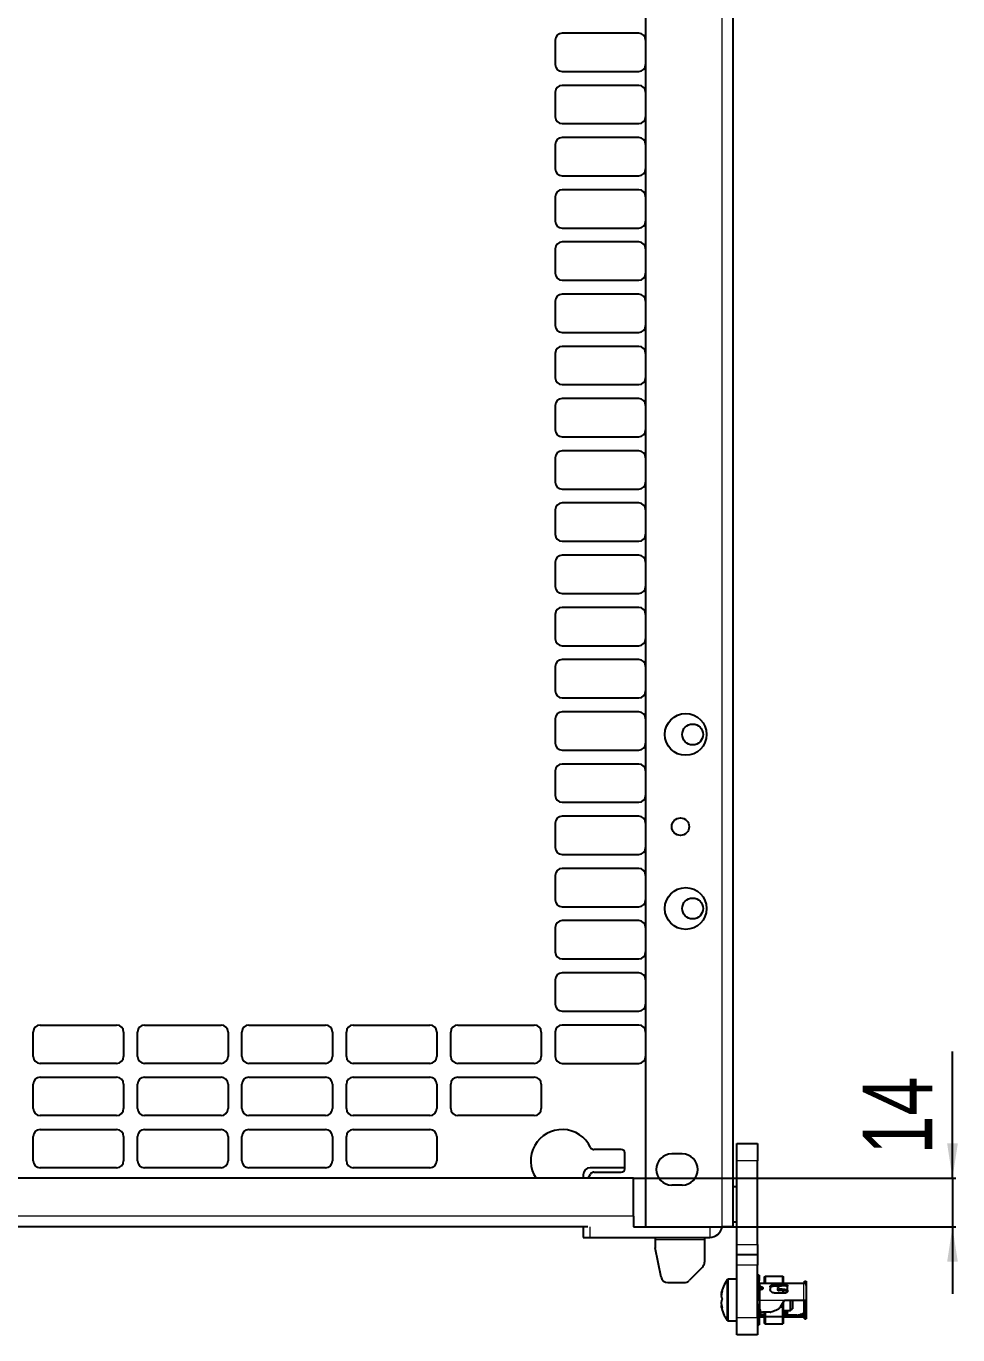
# Model space of a CAD drawing. Header units: millimetres. Extents: x -408 to 642, y 148 to 1992.
# Drawn here: x 374.7 to 642.4, y 342.1 to 718.1 of the extents above; entities that cross this region are included whole.
import ezdxf

# ---------------------------------------------------------------- set-up
doc = ezdxf.new("R2010")
doc.units = ezdxf.units.MM
doc.layers.add('FORMAT', color=7, linetype='Continuous')
doc.styles.add('SLDTEXTSTYLE0', font='TXT', dxfattribs={"width": 0.75})
doc.dimstyles.new('SLDDIMSTYLE1', dxfattribs={"dimtxt": 20, "dimasz": 10, "dimexe": 0, "dimexo": 0.0625, "dimgap": 5, "dimtad": 2, "dimdec": 1, "dimrnd": 1e-09, "dimzin": 12, "dimdsep": 46, "dimtxsty": 'SLDTEXTSTYLE0', "dimsah": 1, "dimcen": 0.09, "dimadec": 0, "dimazin": 3, "dimtfac": 1, "dimtmove": 0, "dimatfit": 0, "dimfxl": 0, "dimfrac": 2, "dimtolj": 1, "dimtzin": 12, "dimarcsym": 0})

# ---------------------------------------------------------------- blocks, each defined once
blk = doc.blocks.new('_D_8')
at = {"layer": 'FORMAT'}
for p, q in [((640.85, 387.04), (640.85, 423.45)), ((549.21, 387.04), (641.85, 387.04)), ((640.85, 387.04), (640.85, 373.04)), ((549.21, 373.04), (641.85, 373.04)), ((640.85, 373.04), (640.85, 353.81))]:
    blk.add_line(p, q, dxfattribs=at)
for points in [[(640.85, 387.04), (642.39, 397.04), (639.32, 397.04)], [(640.85, 373.04), (639.32, 363.04), (642.39, 363.04)]]:
    blk.add_solid(points, dxfattribs=at)
at = {"layer": 'FORMAT', "insert": (615.07, 393.89), "char_height": 20, "attachment_point": 1, "rotation": 90, "style": 'SLDTEXTSTYLE0'}
blk.add_mtext('14', dxfattribs=at)

msp = doc.modelspace()

# ---------------------------------------------------------------- linework, layer by layer
at = {"color": 7, "linetype": 'Continuous', "lineweight": 25}
for p, q in [((577.7, 1856.05), (577.7, 373.05)), ((552.7, 1826.85), (552.7, 373.05)), ((550.7, 716.05), (528.7, 716.05)), ((526.7, 714.05), (526.7, 707.05)), ((528.7, 705.05), (550.7, 705.05)), ((550.7, 701.05), (528.7, 701.05)), ((526.7, 699.05), (526.7, 692.05)), ((528.7, 690.05), (550.7, 690.05)), ((550.7, 686.05), (528.7, 686.05)), ((526.7, 684.05), (526.7, 677.05)), ((528.7, 675.05), (550.7, 675.05)), ((550.7, 671.05), (528.7, 671.05)), ((526.7, 669.05), (526.7, 662.05)), ((528.7, 660.05), (550.7, 660.05)), ((550.7, 656.05), (528.7, 656.05)), ((526.7, 654.05), (526.7, 647.05)), ((528.7, 645.05), (550.7, 645.05)), ((550.7, 641.05), (528.7, 641.05)), ((526.7, 639.05), (526.7, 632.05)), ((528.7, 630.05), (550.7, 630.05)), ((550.7, 626.05), (528.7, 626.05)), ((526.7, 624.05), (526.7, 617.05)), ((528.7, 615.05), (550.7, 615.05)), ((550.7, 611.05), (528.7, 611.05)), ((526.7, 609.05), (526.7, 602.05)), ((528.7, 600.05), (550.7, 600.05)), ((550.7, 596.05), (528.7, 596.05)), ((526.7, 594.05), (526.7, 587.05)), ((528.7, 585.05), (550.7, 585.05)), ((526.7, 579.05), (526.7, 572.05)), ((550.7, 581.05), (528.7, 581.05)), ((528.7, 570.05), (550.7, 570.05)), ((526.7, 564.05), (526.7, 557.05)), ((550.7, 566.05), (528.7, 566.05)), ((528.7, 555.05), (550.7, 555.05)), ((526.7, 549.05), (526.7, 542.05)), ((550.7, 551.05), (528.7, 551.05)), ((528.7, 540.05), (550.7, 540.05)), ((526.7, 534.05), (526.7, 527.05)), ((550.7, 536.05), (528.7, 536.05)), ((528.7, 525.05), (550.7, 525.05)), ((526.7, 519.05), (526.7, 512.05)), ((550.7, 521.05), (528.7, 521.05)), ((528.7, 510.05), (550.7, 510.05)), ((526.7, 504.05), (526.7, 497.05)), ((550.7, 506.05), (528.7, 506.05)), ((528.7, 495.05), (550.7, 495.05)), ((526.7, 489.05), (526.7, 482.05)), ((550.7, 491.05), (528.7, 491.05)), ((528.7, 480.05), (550.7, 480.05)), ((526.7, 474.05), (526.7, 467.05)), ((550.7, 476.05), (528.7, 476.05)), ((528.7, 465.05), (550.7, 465.05)), ((526.7, 459.05), (526.7, 452.05)), ((550.7, 461.05), (528.7, 461.05)), ((528.7, 450.05), (550.7, 450.05)), ((526.7, 444.05), (526.7, 437.05)), ((550.7, 446.05), (528.7, 446.05)), ((528.7, 435.05), (550.7, 435.05)), ((376.7, 422.05), (376.7, 429.05)), ((378.7, 431.05), (400.7, 431.05)), ((402.7, 429.05), (402.7, 422.05)), ((406.7, 422.05), (406.7, 429.05)), ((408.7, 431.05), (430.7, 431.05)), ((432.7, 429.05), (432.7, 422.05)), ((436.7, 422.05), (436.7, 429.05)), ((438.7, 431.05), (460.7, 431.05)), ((462.7, 429.05), (462.7, 422.05)), ((466.7, 422.05), (466.7, 429.05)), ((468.7, 431.05), (490.7, 431.05)), ((492.7, 429.05), (492.7, 422.05)), ((496.7, 422.05), (496.7, 429.05)), ((498.7, 431.05), (520.7, 431.05)), ((522.7, 429.05), (522.7, 422.05)), ((526.7, 429.05), (526.7, 422.05)), ((550.7, 431.05), (528.7, 431.05)), ((400.7, 420.05), (378.7, 420.05)), ((430.7, 420.05), (408.7, 420.05)), ((460.7, 420.05), (438.7, 420.05)), ((490.7, 420.05), (468.7, 420.05)), ((520.7, 420.05), (498.7, 420.05)), ((528.7, 420.05), (550.7, 420.05)), ((376.7, 407.05), (376.7, 414.05)), ((378.7, 416.05), (400.7, 416.05)), ((402.7, 414.05), (402.7, 407.05)), ((406.7, 407.05), (406.7, 414.05)), ((408.7, 416.05), (430.7, 416.05)), ((432.7, 414.05), (432.7, 407.05)), ((436.7, 407.05), (436.7, 414.05)), ((438.7, 416.05), (460.7, 416.05)), ((462.7, 414.05), (462.7, 407.05)), ((466.7, 407.05), (466.7, 414.05)), ((468.7, 416.05), (490.7, 416.05)), ((492.7, 414.05), (492.7, 407.05)), ((496.7, 407.05), (496.7, 414.05)), ((498.7, 416.05), (520.7, 416.05)), ((522.7, 414.05), (522.7, 407.05)), ((400.7, 405.05), (378.7, 405.05)), ((430.7, 405.05), (408.7, 405.05)), ((460.7, 405.05), (438.7, 405.05)), ((490.7, 405.05), (468.7, 405.05)), ((520.7, 405.05), (498.7, 405.05)), ((376.7, 392.05), (376.7, 399.05)), ((378.7, 401.05), (400.7, 401.05)), ((402.7, 399.05), (402.7, 392.05)), ((406.7, 392.05), (406.7, 399.05)), ((408.7, 401.05), (430.7, 401.05)), ((432.7, 399.05), (432.7, 392.05)), ((436.7, 392.05), (436.7, 399.05)), ((438.7, 401.05), (460.7, 401.05)), ((462.7, 399.05), (462.7, 392.05)), ((466.7, 392.05), (466.7, 399.05)), ((468.7, 401.05), (490.7, 401.05)), ((492.7, 399.05), (492.7, 392.05)), ((545.7, 395.29), (537.76, 395.29)), ((578.85, 397.05), (584.85, 397.05)), ((578.85, 392.05), (578.85, 397.05)), ((584.85, 397.05), (584.85, 392.05)), ((546.7, 389.79), (546.7, 394.29)), ((563.2, 394.05), (560.2, 394.05)), ((578.85, 368.05), (578.85, 392.05)), ((584.85, 368.05), (584.85, 392.05)), ((400.7, 390.05), (378.7, 390.05)), ((430.7, 390.05), (408.7, 390.05)), ((460.7, 390.05), (438.7, 390.05)), ((490.7, 390.05), (468.7, 390.05)), ((534.75, 388.05), (534.75, 387.04)), ((536.19, 387.04), (536.85, 388.22)), ((546.7, 390.05), (536.75, 390.05)), ((537.76, 388.79), (545.7, 388.79)), ((549.2, 387.04), (320.2, 387.04)), ((549.2, 376.14), (549.2, 387.04)), ((563.2, 385.05), (560.2, 385.05)), ((578.85, 384.55), (577.7, 384.55)), ((549.2, 376.14), (549.2, 373.04)), ((536.13, 373.04), (332.78, 373.04)), ((534.75, 373.04), (534.75, 370.05)), ((549.2, 373.05), (552.7, 373.05)), ((552.7, 373.05), (574.6, 373.05)), ((577.7, 373.05), (574.6, 373.05)), ((577.7, 374.55), (578.85, 374.55)), ((534.75, 370.05), (536.75, 370.05)), ((536.75, 370.05), (571.1, 370.05)), ((555.45, 370.05), (555.45, 369.45)), ((555.45, 369.45), (555.45, 367.05)), ((569.6, 370.05), (569.6, 369.45)), ((569.6, 369.45), (569.6, 362.88)), ((557.13, 358.66), (555.45, 367.05)), ((578.85, 365.05), (578.85, 368.05)), ((584.85, 365.05), (578.85, 365.05)), ((578.85, 362.05), (578.85, 365.05)), ((584.85, 368.05), (584.85, 365.05)), ((584.85, 365.05), (584.85, 362.05)), ((569.02, 361.46), (565.19, 357.64)), ((578.85, 347.05), (578.85, 362.05)), ((584.85, 347.05), (584.85, 362.05)), ((578.85, 358.05), (576.53, 358.05)), ((585.35, 359.15), (584.85, 359.15)), ((584.85, 357.68), (585.35, 357.68)), ((585.35, 359.15), (585.35, 357.68)), ((585.35, 356.37), (585.35, 357.68)), ((586.85, 358.76), (587.05, 358.89)), ((586.85, 356.9), (586.85, 358.76)), ((587.05, 358.89), (587.05, 356.9)), ((587.05, 358.89), (592.14, 358.89)), ((592.14, 356.9), (592.14, 358.89)), ((592.14, 358.89), (592.25, 358.67)), ((592.25, 358.67), (592.25, 356.9)), ((598.35, 357.48), (598.85, 357.48)), ((598.35, 356.87), (598.35, 357.48)), ((598.85, 357.48), (598.85, 356.2)), ((559.09, 357.05), (563.78, 357.05)), ((574.43, 353.9), (574.46, 353.9)), ((584.85, 356.37), (585.35, 356.37)), ((585.35, 356.37), (585.35, 352.05)), ((585.65, 355.05), (585.4, 355.05)), ((585.55, 356.9), (596.15, 356.9)), ((585.8, 355.9), (585.55, 355.9)), ((585.8, 355.5), (585.55, 355.5)), ((585.8, 355), (585.55, 355)), ((585.65, 355), (585.65, 355.5)), ((586.35, 355.54), (586.35, 355.42)), ((588.45, 355.8), (588.45, 355.12)), ((589.65, 356.45), (592.95, 356.45)), ((591.37, 355.99), (589.65, 355.99)), ((589.65, 354.1), (592.95, 354.1)), ((590.53, 355.24), (590.53, 355.27)), ((590.57, 355.11), (590.8, 354.81)), ((592.14, 354.1), (592.14, 354.87)), ((592.25, 354.82), (592.25, 354.1)), ((593.45, 356.21), (593.45, 356)), ((593.45, 354.87), (593.45, 356)), ((593.45, 354.87), (593.45, 354.54)), ((596.15, 356.9), (598.15, 356.9)), ((598.85, 356.2), (598.85, 352.05)), ((585.35, 352.05), (584.85, 352.05)), ((584.85, 350.74), (585.35, 350.74)), ((585.35, 350.21), (584.85, 350.21)), ((585.35, 352.05), (585.55, 352.05)), ((585.35, 350.74), (585.35, 350.21)), ((585.35, 350.61), (585.55, 350.6)), ((585.35, 350.21), (585.35, 344.95)), ((585.55, 349.3), (585.55, 352.05)), ((591.4, 350.05), (592.55, 352.05)), ((591.4, 350.05), (592.14, 350.05)), ((592.14, 350.05), (592.14, 351.33)), ((592.14, 347.36), (592.14, 350.05)), ((592.25, 350.05), (592.14, 350.05)), ((592.25, 351.53), (592.25, 350.05)), ((592.25, 350.05), (592.25, 347.38)), ((592.55, 352.05), (598.15, 352.05)), ((594.35, 349.05), (594.35, 352.05)), ((594.85, 352.05), (594.85, 349.55)), ((598.15, 352.05), (598.85, 352.05)), ((598.35, 351.92), (598.35, 352.05)), ((598.35, 351.92), (598.85, 351.92)), ((598.35, 350.23), (598.35, 351.92)), ((598.35, 350.23), (598.85, 350.23)), ((598.35, 346.62), (598.35, 350.23)), ((598.85, 352.05), (598.85, 351.92)), ((598.85, 351.92), (598.85, 350.23)), ((598.85, 350.23), (598.85, 346.62)), ((576.53, 346.05), (578.85, 346.05)), ((578.85, 342.05), (578.85, 347.05)), ((584.85, 347.05), (584.85, 342.05)), ((585.35, 349.05), (585.6, 349.05)), ((585.65, 348.6), (585.55, 348.6)), ((586.85, 347.7), (585.55, 347.7)), ((585.55, 347.2), (586.85, 347.2)), ((585.65, 347.9), (585.65, 348.93)), ((585.65, 347.9), (586.85, 347.9)), ((588.45, 348.55), (586.3, 348.55)), ((586.85, 347.37), (586.85, 348.55)), ((587.05, 347.36), (586.85, 347.37)), ((586.85, 345.34), (586.85, 347.37)), ((587.05, 348.55), (587.05, 347.36)), ((587.05, 347.36), (592.14, 347.36)), ((587.05, 347.36), (587.05, 345.21)), ((592.25, 347.38), (592.14, 347.36)), ((592.14, 345.21), (592.14, 347.36)), ((592.25, 349.05), (594.35, 349.05)), ((593.45, 348.51), (592.25, 348.39)), ((592.95, 348.11), (592.25, 348.11)), ((596.15, 347.7), (592.25, 347.7)), ((592.25, 347.38), (592.25, 345.43)), ((592.25, 347.2), (596.15, 347.2)), ((593.45, 348.51), (593.45, 349.05)), ((593.45, 348.35), (593.45, 348.51)), ((594.35, 349.05), (594.85, 349.55)), ((596.15, 347.7), (596.15, 347.2)), ((596.15, 347.2), (598.15, 347.2)), ((597.65, 348.11), (597.65, 347.66)), ((598.15, 348.11), (597.65, 348.11)), ((597.65, 347.66), (598.15, 347.66)), ((598.15, 347.66), (598.15, 348.11)), ((598.35, 346.62), (598.85, 346.62)), ((584.85, 344.95), (585.35, 344.95)), ((587.05, 345.21), (586.85, 345.34)), ((587.05, 345.21), (592.14, 345.21)), ((592.25, 345.43), (592.14, 345.21)), ((584.85, 342.05), (578.85, 342.05))]:
    msp.add_line(p, q, dxfattribs=at)
at = {"color": 8, "linetype": 'Continuous', "lineweight": 18}
for p, q in [((574.6, 1826.85), (574.6, 373.05)), ((584.85, 392.05), (578.85, 392.05)), ((549.2, 376.14), (320.2, 376.14)), ((536.75, 370.05), (536.75, 373.04)), ((571.1, 373.05), (571.1, 370.05)), ((555.45, 369.45), (569.6, 369.45)), ((578.85, 368.05), (584.85, 368.05)), ((584.85, 362.05), (578.85, 362.05)), ((576.09, 346.28), (576.09, 357.82)), ((576.53, 346.05), (576.53, 358.05)), ((585.55, 356.9), (585.55, 355.9)), ((585.55, 355), (585.55, 352.05)), ((585.8, 355.5), (585.8, 355.9)), ((589.65, 356.45), (589.65, 355.99)), ((592.95, 355.99), (592.95, 356.45)), ((598.15, 352.05), (598.15, 356.9)), ((585.55, 352.05), (592.55, 352.05)), ((598.15, 348.31), (598.15, 352.05)), ((578.85, 347.05), (584.85, 347.05)), ((585.55, 348.6), (585.55, 347.7))]:
    msp.add_line(p, q, dxfattribs=at)
at = {"color": 7, "linetype": 'Continuous', "lineweight": 25, "flags": 128}
for points in [[(585.35, 355.52), (585.42, 355.51), (585.55, 355.5)], [(585.35, 355.12), (585.36, 355.1), (585.37, 355.08), (585.39, 355.06), (585.41, 355.04), (585.44, 355.02), (585.48, 355.01), (585.51, 355.01), (585.55, 355)], [(585.65, 355.17), (585.61, 355.09), (585.6, 355.05)], [(585.35, 348.58), (585.42, 348.59), (585.55, 348.6)], [(585.35, 347.67), (585.42, 347.69), (585.55, 347.7)], [(598.15, 347.2), (598.29, 347.21), (598.35, 347.23)]]:
    msp.add_lwpolyline(points, dxfattribs=at)
at = {"color": 7, "linetype": 'Continuous', "lineweight": 25}
for centre, radius in [((564.2, 514.55), 6), ((566.2, 514.55), 3), ((562.7, 488.05), 2.5), ((564.2, 464.55), 6), ((566.2, 464.55), 3)]:
    msp.add_circle(centre, radius, dxfattribs=at)
for centre, radius, start, end in [((528.7, 714.05), 2, 90, 180), ((550.7, 714.05), 2, 0, 90), ((528.7, 707.05), 2, 180, 270), ((550.7, 707.05), 2, 270, 0), ((528.7, 699.05), 2, 90, 180), ((550.7, 699.05), 2, 0, 90), ((528.7, 692.05), 2, 180, 270), ((550.7, 692.05), 2, 270, 0), ((528.7, 684.05), 2, 90, 180), ((550.7, 684.05), 2, 0, 90), ((528.7, 677.05), 2, 180, 270), ((550.7, 677.05), 2, 270, 0), ((528.7, 669.05), 2, 90, 180), ((550.7, 669.05), 2, 0, 90), ((528.7, 662.05), 2, 180, 270), ((550.7, 662.05), 2, 270, 0), ((528.7, 654.05), 2, 90, 180), ((550.7, 654.05), 2, 0, 90), ((528.7, 647.05), 2, 180, 270), ((550.7, 647.05), 2, 270, 0), ((528.7, 639.05), 2, 90, 180), ((550.7, 639.05), 2, 0, 90), ((528.7, 632.05), 2, 180, 270), ((550.7, 632.05), 2, 270, 0), ((528.7, 624.05), 2, 90, 180), ((550.7, 624.05), 2, 0, 90), ((528.7, 617.05), 2, 180, 270), ((550.7, 617.05), 2, 270, 0), ((528.7, 609.05), 2, 90, 180), ((550.7, 609.05), 2, 0, 90), ((528.7, 602.05), 2, 180, 270), ((550.7, 602.05), 2, 270, 0), ((528.7, 594.05), 2, 90, 180), ((550.7, 594.05), 2, 0, 90), ((528.7, 587.05), 2, 180, 270), ((550.7, 587.05), 2, 270, 0), ((528.7, 579.05), 2, 90, 180), ((550.7, 579.05), 2, 0, 90), ((528.7, 572.05), 2, 180, 270), ((550.7, 572.05), 2, 270, 0), ((528.7, 564.05), 2, 90, 180), ((550.7, 564.05), 2, 0, 90), ((528.7, 557.05), 2, 180, 270), ((550.7, 557.05), 2, 270, 0), ((528.7, 549.05), 2, 90, 180), ((550.7, 549.05), 2, 0, 90), ((528.7, 542.05), 2, 180, 270), ((550.7, 542.05), 2, 270, 0), ((528.7, 534.05), 2, 90, 180), ((550.7, 534.05), 2, 0, 90), ((528.7, 527.05), 2, 180, 270), ((550.7, 527.05), 2, 270, 0), ((528.7, 519.05), 2, 90, 180), ((550.7, 519.05), 2, 0, 90), ((528.7, 512.05), 2, 180, 270), ((550.7, 512.05), 2, 270, 0), ((528.7, 504.05), 2, 90, 180), ((550.7, 504.05), 2, 0, 90), ((528.7, 497.05), 2, 180, 270), ((550.7, 497.05), 2, 270, 0), ((528.7, 489.05), 2, 90, 180), ((550.7, 489.05), 2, 0, 90), ((528.7, 482.05), 2, 180, 270), ((550.7, 482.05), 2, 270, 0), ((528.7, 474.05), 2, 90, 180), ((550.7, 474.05), 2, 0, 90), ((528.7, 467.05), 2, 180, 270), ((550.7, 467.05), 2, 270, 0), ((528.7, 459.05), 2, 90, 180), ((550.7, 459.05), 2, 0, 90), ((528.7, 452.05), 2, 180, 270), ((550.7, 452.05), 2, 270, 0), ((528.7, 444.05), 2, 90, 180), ((550.7, 444.05), 2, 0, 90), ((528.7, 437.05), 2, 180, 270), ((550.7, 437.05), 2, 270, 0), ((378.7, 429.05), 2, 90, 180), ((400.7, 429.05), 2, 0, 90), ((408.7, 429.05), 2, 90, 180), ((430.7, 429.05), 2, 0, 90), ((438.7, 429.05), 2, 90, 180), ((460.7, 429.05), 2, 0, 90), ((468.7, 429.05), 2, 90, 180), ((490.7, 429.05), 2, 0, 90), ((498.7, 429.05), 2, 90, 180), ((520.7, 429.05), 2, 0, 90), ((528.7, 429.05), 2, 90, 180), ((550.7, 429.05), 2, 0, 90), ((378.7, 422.05), 2, 180, 270), ((400.7, 422.05), 2, 270, 0), ((408.7, 422.05), 2, 180, 270), ((430.7, 422.05), 2, 270, 0), ((438.7, 422.05), 2, 180, 270), ((460.7, 422.05), 2, 270, 0), ((468.7, 422.05), 2, 180, 270), ((490.7, 422.05), 2, 270, 0), ((498.7, 422.05), 2, 180, 270), ((520.7, 422.05), 2, 270, 0), ((528.7, 422.05), 2, 180, 270), ((550.7, 422.05), 2, 270, 0), ((378.7, 414.05), 2, 90, 180), ((400.7, 414.05), 2, 0, 90), ((408.7, 414.05), 2, 90, 180), ((430.7, 414.05), 2, 0, 90), ((438.7, 414.05), 2, 90, 180), ((460.7, 414.05), 2, 0, 90), ((468.7, 414.05), 2, 90, 180), ((490.7, 414.05), 2, 0, 90), ((498.7, 414.05), 2, 90, 180), ((520.7, 414.05), 2, 0, 90), ((378.7, 407.05), 2, 180, 270), ((400.7, 407.05), 2, 270, 0), ((408.7, 407.05), 2, 180, 270), ((430.7, 407.05), 2, 270, 0), ((438.7, 407.05), 2, 180, 270), ((460.7, 407.05), 2, 270, 0), ((468.7, 407.05), 2, 180, 270), ((490.7, 407.05), 2, 270, 0), ((498.7, 407.05), 2, 180, 270), ((520.7, 407.05), 2, 270, 0), ((378.7, 399.05), 2, 90, 180), ((400.7, 399.05), 2, 0, 90), ((408.7, 399.05), 2, 90, 180), ((430.7, 399.05), 2, 0, 90), ((438.7, 399.05), 2, 90, 180), ((460.7, 399.05), 2, 0, 90), ((468.7, 399.05), 2, 90, 180), ((490.7, 399.05), 2, 0, 90), ((528.7, 392.04), 9, 25.1507, 213.749), ((537.76, 396.29), 1, 205.1507, 270), ((545.7, 394.29), 1, 0, 90), ((378.7, 392.05), 2, 180, 270), ((400.7, 392.05), 2, 270, 0), ((408.7, 392.05), 2, 180, 270), ((430.7, 392.05), 2, 270, 0), ((438.7, 392.05), 2, 180, 270), ((460.7, 392.05), 2, 270, 0), ((468.7, 392.05), 2, 180, 270), ((490.7, 392.05), 2, 270, 0), ((560.2, 389.55), 4.5, 90, 270), ((563.2, 389.55), 4.5, 270, 90), ((536.75, 388.05), 2, 90, 180), ((537.76, 387.79), 1, 90, 154.8493), ((545.7, 389.79), 1, 270, 0), ((571.1, 373.65), 3.6, 270, 350.4059), ((567.6, 362.88), 2, 315, 0), ((559.09, 359.05), 2, 191.3099, 270), ((563.78, 359.05), 2, 270, 315), ((584.25, 352.05), 10, 144.7485, 168.9879), ((576.53, 357.51), 0.54, 90, 144.7485), ((585.55, 357.1), 0.2, 180, 270), ((585.54, 356.08), 0.183, 187.3339, 275.8124), ((598.15, 356.2), 0.7, 360, 90), ((584.25, 352.05), 10, 191.0195, 215.2515), ((576.53, 346.59), 0.54, 215.2515, 270), ((585.45, 348.97), 0.0996, 125.5332, 176.0721), ((585.55, 347), 0.2, 90, 180), ((586.3, 349.3), 0.75, 180, 270), ((588.45, 349.3), 0.75, 270, 285.0484), ((598.15, 347.9), 0.2, 270, 0)]:
    msp.add_arc(centre, radius, start, end, dxfattribs=at)
for points, knots in [([(574.45, 353.93), (574.45, 353.88), (574.42, 353.74), (574.43, 353.6), (574.47, 353.59), (574.49, 353.58)], [0, 0, 0, 0, 0.182443, 0.534534, 1, 1, 1, 1]), ([(574.43, 353.91), (574.43, 353.92), (574.43, 353.94), (574.49, 354.18), (574.57, 354.42), (574.62, 354.57), (574.65, 354.62), (574.65, 354.62), (574.65, 354.62), (574.65, 354.6), (574.64, 354.56), (574.6, 354.37), (574.52, 354.01), (574.45, 353.56), (574.42, 353.17), (574.45, 352.82), (574.53, 352.65), (574.61, 352.51), (574.64, 352.45), (574.65, 352.41), (574.65, 352.38), (574.65, 352.35), (574.65, 352.31), (574.63, 352.24), (574.55, 352.03), (574.47, 351.79), (574.42, 351.39), (574.44, 350.89), (574.51, 350.46), (574.59, 350.13), (574.61, 350), (574.63, 349.92), (574.65, 349.86), (574.65, 349.82), (574.65, 349.8), (574.65, 349.8)], [0, 0, 0, 0, 0.038395, 0.101606, 0.171866, 0.187862, 0.204006, 0.207638, 0.210677, 0.21372, 0.218356, 0.231131, 0.28809, 0.360901, 0.404711, 0.448836, 0.549423, 0.579372, 0.5944, 0.600457, 0.603752, 0.607074, 0.610825, 0.617556, 0.643246, 0.744679, 0.792601, 0.841136, 0.935328, 0.958581, 0.973366, 0.983098, 0.992885, 0.996792, 1, 1, 1, 1]), ([(585.8, 355.9), (585.87, 355.89), (585.99, 355.89), (586.15, 355.83), (586.28, 355.74), (586.34, 355.64), (586.35, 355.57), (586.35, 355.54)], [0, 0, 0, 0, 0.214393, 0.428789, 0.643061, 0.856854, 1, 1, 1, 1]), ([(586.31, 355.28), (586.29, 355.31), (586.24, 355.38), (586.1, 355.45), (585.95, 355.5), (585.85, 355.5), (585.8, 355.5)], [0, 0, 0, 0, 0.252501, 0.531568, 0.811143, 1, 1, 1, 1]), ([(586.35, 355.42), (586.35, 355.38), (586.34, 355.29), (586.24, 355.16), (586.1, 355.06), (585.95, 355.01), (585.84, 355.01), (585.8, 355)], [0, 0, 0, 0, 0.214305, 0.42865, 0.642279, 0.856223, 1, 1, 1, 1]), ([(588.45, 355.8), (588.47, 355.89), (588.49, 356.05), (588.69, 356.24), (588.99, 356.37), (589.33, 356.44), (589.56, 356.44), (589.65, 356.45)], [0, 0, 0, 0, 0.212833, 0.42585, 0.635542, 0.846587, 1, 1, 1, 1]), ([(589.65, 355.99), (589.52, 355.99), (589.25, 355.98), (588.89, 355.89), (588.62, 355.73), (588.48, 355.54), (588.46, 355.39), (588.45, 355.33)], [0, 0, 0, 0, 0.212875, 0.425767, 0.637937, 0.847353, 1, 1, 1, 1]), ([(589.65, 354.1), (589.52, 354.11), (589.25, 354.14), (588.89, 354.32), (588.62, 354.59), (588.47, 354.87), (588.46, 355.05), (588.45, 355.12)], [0, 0, 0, 0, 0.213238, 0.42649, 0.63916, 0.849598, 1, 1, 1, 1]), ([(590.93, 355.78), (590.88, 355.76), (590.78, 355.7), (590.66, 355.59), (590.57, 355.46), (590.53, 355.35), (590.53, 355.29), (590.53, 355.27)], [0, 0, 0, 0, 0.225867, 0.451734, 0.677598, 0.903479, 1, 1, 1, 1]), ([(590.53, 355.24), (590.53, 355.21), (590.54, 355.13), (590.62, 355.05), (590.73, 355.02), (590.84, 355.02), (590.91, 355.04), (590.93, 355.05)], [0, 0, 0, 0, 0.225883, 0.451767, 0.67765, 0.903524, 1, 1, 1, 1]), ([(590.81, 354.81), (590.82, 354.8), (590.83, 354.78), (590.84, 354.77), (590.84, 354.77)], [0, 0, 0, 0, 0.872289, 1, 1, 1, 1]), ([(591.18, 354.74), (591.13, 354.73), (591.03, 354.71), (590.92, 354.72), (590.87, 354.75), (590.84, 354.77)], [0, 0, 0, 0, 0.369126, 0.738256, 1, 1, 1, 1]), ([(593.45, 356), (592.95, 356.06), (592.28, 356.15), (591.39, 356.04), (591.08, 355.87), (590.93, 355.78)], [0, 0, 0, 0, 0.5876932, 0.7908183, 1, 1, 1, 1]), ([(593.45, 354.87), (592.95, 354.98), (592.28, 355.12), (591.39, 355.23), (591.08, 355.11), (590.93, 355.05)], [0, 0, 0, 0, 0.587693, 0.790818, 1, 1, 1, 1]), ([(593.45, 354.58), (593.02, 354.67), (592.43, 354.81), (591.62, 354.92), (591.33, 354.8), (591.18, 354.74)], [0, 0, 0, 0, 0.56666, 0.780905, 1, 1, 1, 1]), ([(592.95, 356.45), (593.01, 356.44), (593.12, 356.44), (593.27, 356.4), (593.39, 356.34), (593.45, 356.28), (593.45, 356.23), (593.45, 356.21)], [0, 0, 0, 0, 0.214445, 0.428893, 0.643239, 0.857188, 1, 1, 1, 1]), ([(593.45, 354.54), (593.45, 354.49), (593.44, 354.4), (593.35, 354.26), (593.23, 354.16), (593.08, 354.11), (592.99, 354.1), (592.95, 354.1)], [0, 0, 0, 0, 0.214373, 0.428779, 0.642592, 0.856666, 1, 1, 1, 1]), ([(574.46, 350.62), (574.45, 350.59), (574.42, 350.53), (574.43, 350.36), (574.45, 350.23), (574.46, 350.21)], [0, 0, 0, 0, 0.421205, 0.894326, 1, 1, 1, 1]), ([(574.65, 349.8), (574.65, 349.79), (574.65, 349.78), (574.64, 349.78), (574.6, 349.83), (574.52, 350), (574.45, 350.16), (574.42, 350.23), (574.43, 350.16), (574.44, 350.14)], [0, 0, 0, 0, 0.0148838, 0.0358172, 0.0938232, 0.3530997, 0.6615741, 0.8569358, 1, 1, 1, 1]), ([(585.35, 350.34), (585.35, 350.35), (585.36, 350.37), (585.37, 350.39), (585.41, 350.41), (585.48, 350.41), (585.53, 350.4), (585.55, 350.4)], [0, 0, 0, 0, 0.195302, 0.377541, 0.538909, 0.761383, 1, 1, 1, 1]), ([(591.4, 350.05), (591.23, 349.84), (590.88, 349.39), (589.9, 348.92), (589.13, 348.71), (588.65, 348.58)], [0, 0, 0, 0, 0.254027, 0.526591, 1, 1, 1, 1]), ([(585.35, 349.28), (585.35, 349.29), (585.36, 349.31), (585.37, 349.33), (585.41, 349.36), (585.49, 349.37), (585.54, 349.38), (585.57, 349.39)], [0, 0, 0, 0, 0.187462, 0.362386, 0.517277, 0.750642, 1, 1, 1, 1]), ([(593.45, 348.35), (593.45, 348.32), (593.44, 348.26), (593.35, 348.19), (593.23, 348.14), (593.08, 348.11), (592.99, 348.11), (592.95, 348.11)], [0, 0, 0, 0, 0.214295, 0.42863, 0.64223, 0.856153, 1, 1, 1, 1]), ([(596.15, 347.7), (596.43, 347.73), (596.93, 347.77), (597.43, 348), (597.65, 348.11)], [0, 0, 0, 0, 0.5598678, 1, 1, 1, 1]), ([(596.15, 347.2), (596.43, 347.23), (596.93, 347.29), (597.43, 347.54), (597.65, 347.66)], [0, 0, 0, 0, 0.559911, 1, 1, 1, 1]), ([(598.15, 347.2), (598.15, 347.23), (598.15, 347.29), (598.15, 347.54), (598.15, 347.66)], [0, 0, 0, 0, 0.559866, 1, 1, 1, 1])]:
    msp.add_open_spline(points, degree=3, knots=knots, dxfattribs=at)
at = {"color": 8, "linetype": 'Continuous', "lineweight": 18}
msp.add_open_spline([(590.93, 355.05), (590.97, 355), (591.04, 354.91), (591.12, 354.81), (591.16, 354.76), (591.18, 354.74)], degree=3, knots=[0, 0, 0, 0, 0.502362, 0.815418, 1, 1, 1, 1], dxfattribs=at)

# ---------------------------------------------------------------- dimensions: what is measured, and where the dimension line sits
at = {"layer": 'FORMAT'}
dim = msp.add_linear_dim(base=(640.85, 373.04), p1=(549.2, 387.04), p2=(549.2, 373.04), angle=90, dimstyle='SLDDIMSTYLE1', dxfattribs=at)
dim.commit()
dim.dimension.update_dxf_attribs({"geometry": '_D_8', "text_midpoint": (640.85, 408.67), "dimtype": 160})

doc.saveas('drawing.dxf')
